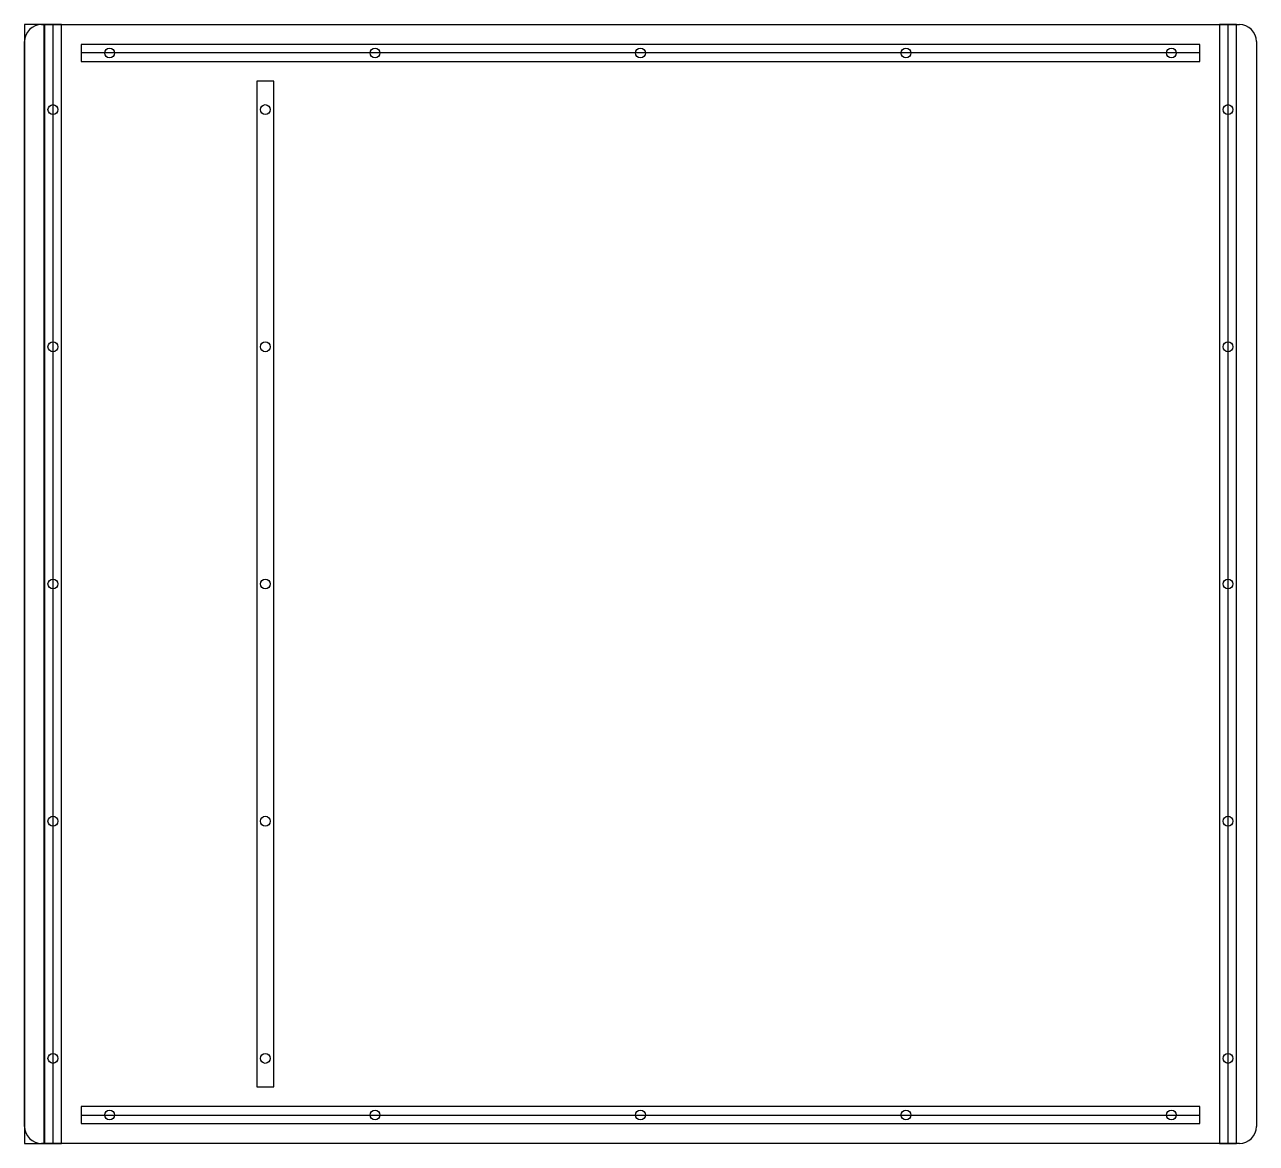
# Model space of a CAD drawing. Header units: millimetres. Extents: x -217 to 218, y -354 to 41.
import ezdxf

# ---------------------------------------------------------------- set-up
doc = ezdxf.new("R2010")
doc.units = ezdxf.units.MM
doc.layers.get('0').update_dxf_attribs({"linetype": 'CONTINUOUS'})

msp = doc.modelspace()

# ---------------------------------------------------------------- linework, layer by layer
for p, q in [((-211.39, 41.49), (211.61, 41.49)), ((-207.39, 41.49), (-207.39, -353.51)), ((207.61, -353.51), (207.61, 41.49)), ((-217.39, -347.51), (-217.39, 35.49)), ((217.61, 35.49), (217.61, -347.51)), ((197.61, 31.49), (-197.39, 31.49)), ((-197.39, -343.51), (197.61, -343.51)), ((211.61, -353.51), (-211.39, -353.51))]:
    msp.add_line(p, q)
for points in [[(-210.49, 41.49), (-217.39, 41.49), (-217.39, -353.51), (-210.49, -353.51)], [(-204.39, 41.49), (-210.39, 41.49), (-210.39, -353.51), (-204.39, -353.51)], [(210.61, 41.49), (204.61, 41.49), (204.61, -353.51), (210.61, -353.51)], [(197.61, 28.49), (197.61, 34.49), (-197.39, 34.49), (-197.39, 28.49)], [(-135.39, -333.51), (-129.39, -333.51), (-129.39, 21.49), (-135.39, 21.49)], [(-197.39, -340.51), (-197.39, -346.51), (197.61, -346.51), (197.61, -340.51)]]:
    msp.add_lwpolyline(points, close=True)
for centre in [(-187.39, 31.49), (-187.39, 31.49), (-93.64, 31.49), (0.11, 31.49), (93.86, 31.49), (187.61, 31.49), (187.61, 31.49), (-207.39, 11.49), (-132.39, 11.49), (207.61, 11.49), (-207.39, -72.26), (-132.39, -72.26), (207.61, -72.26), (-207.39, -156.01), (-132.39, -156.01), (207.61, -156.01), (-207.39, -239.76), (-132.39, -239.76), (207.61, -239.76), (-207.39, -323.51), (-132.39, -323.51), (207.61, -323.51), (-187.39, -343.51), (-93.64, -343.51), (0.11, -343.51), (93.86, -343.51), (187.61, -343.51)]:
    msp.add_circle(centre, 1.75)
for centre, start, end in [((-211.39, 35.49), 90, 180), ((211.61, 35.49), 0, 90), ((-211.39, -347.51), 180, 270), ((211.61, -347.51), 270, 360)]:
    msp.add_arc(centre, 6, start, end)

doc.saveas('drawing.dxf')
